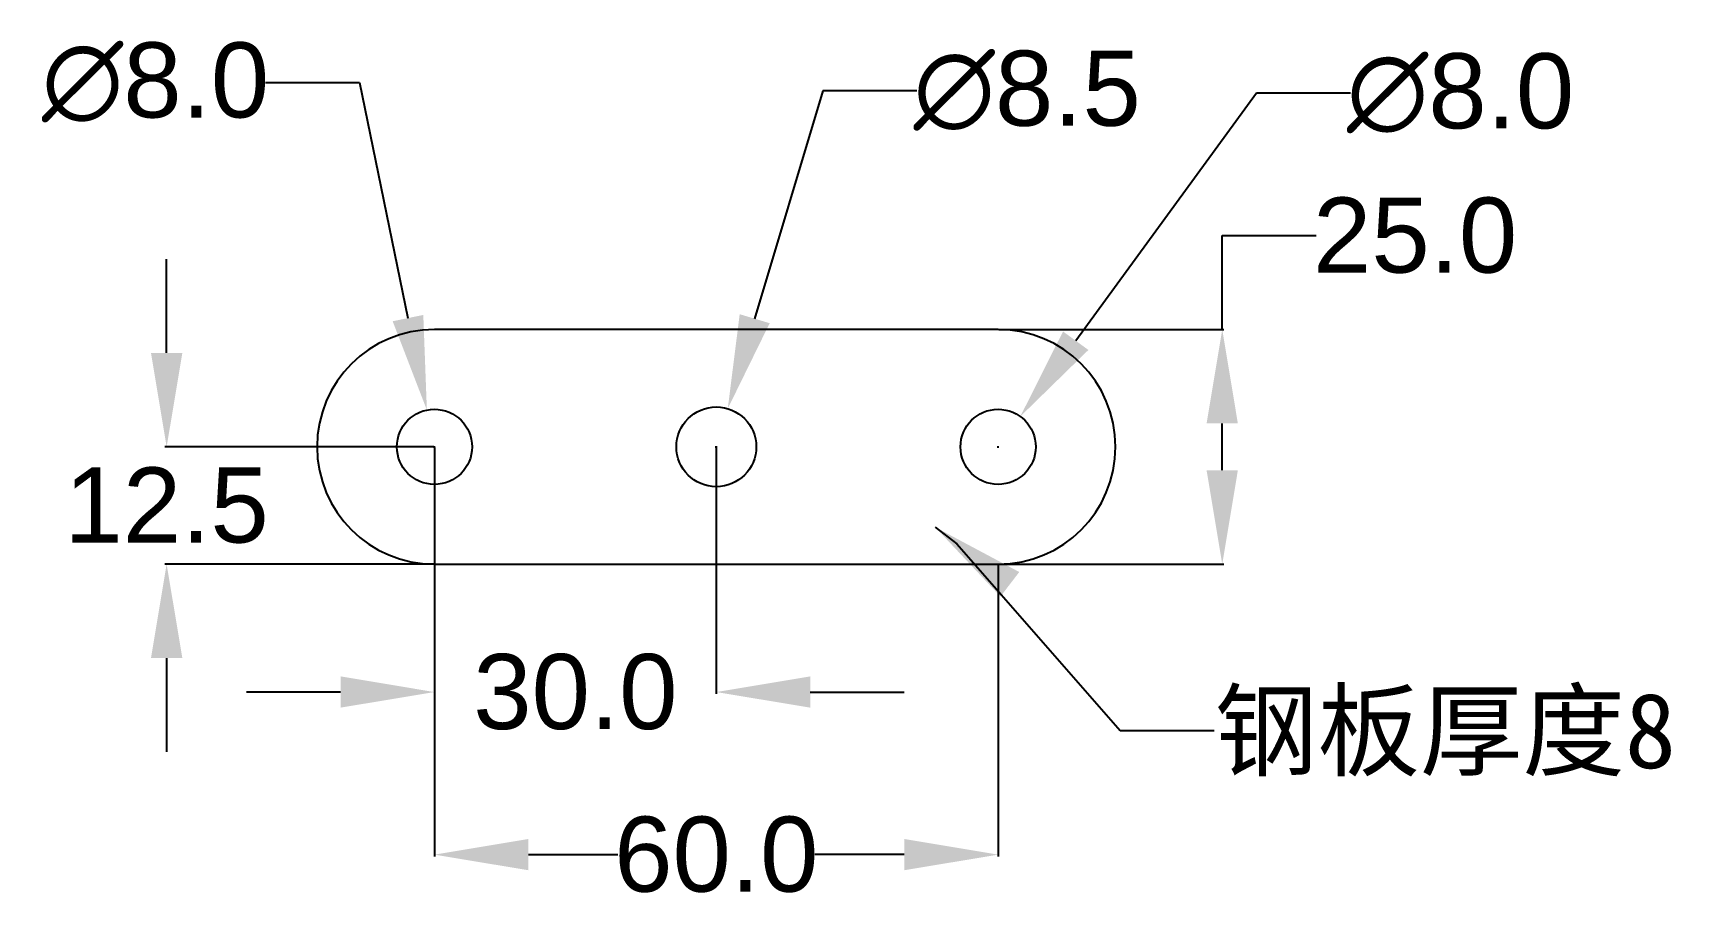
# Model space of a CAD drawing. Header units: millimetres. Extents: x -43 to 134, y -36 to 57.
import ezdxf

# ---------------------------------------------------------------- set-up
doc = ezdxf.new("R2010")
doc.units = ezdxf.units.MM
doc.styles.get("Standard").update_dxf_attribs({"font": 'arial.ttf'})
doc.dimstyles.get("Standard").update_dxf_attribs({"dimtxt": 8, "dimasz": 10, "dimexe": 0.18, "dimexo": 0.0625, "dimgap": 0.09, "dimtad": 0, "dimtih": 1, "dimtoh": 1, "dimdec": 1, "dimzin": 0, "dimdsep": 46, "dimtxsty": 'Standard', "dimcen": 0.09, "dimclrd": 3, "dimclre": 3, "dimclrt": 3, "dimadec": 0, "dimazin": 0, "dimtfac": 1, "dimtdec": 1, "dimtofl": 0, "dimtmove": 0, "dimatfit": 3, "dimfxl": 1, "dimtolj": 1, "dimtzin": 0, "dimarcsym": 0})

# ---------------------------------------------------------------- blocks, each defined once
blk = doc.blocks.new('*D2')
at = {"color": 3, "lineweight": -2, "transparency": 16777216}
for p, q in [((83.86, 25), (83.86, 35)), ((83.86, 35), (93.86, 35)), ((60.06, 25), (84.04, 25)), ((83.86, 10), (83.86, 15)), ((60.06, 0), (84.04, 0))]:
    blk.add_line(p, q, dxfattribs=at)
at = {"color": 3, "transparency": 16777216}
for points in [[(82.19, 15), (85.52, 15), (83.86, 25)], [(82.19, 10), (85.52, 10), (83.86, 0)]]:
    blk.add_solid(points, dxfattribs=at)
at = {"layer": 'Defpoints', "color": 0, "transparency": 16777216}
for p in [(60, 25), (83.86, 25), (60, 0)]:
    blk.add_point(p, dxfattribs=at)
at = {"color": 3, "transparency": 16777216, "insert": (104.39, 35), "char_height": 8, "attachment_point": 5}
blk.add_mtext('\\A1;25.0', dxfattribs=at)
blk = doc.blocks.new('*D7')
at = {"color": 3, "lineweight": -2, "transparency": 16777216}
for p, q in [((41.35, 50.44), (34.08, 26.15)), ((51.35, 50.44), (41.35, 50.44)), ((29.91, 12.5), (30.09, 12.5)), ((30, 12.41), (30, 12.59))]:
    blk.add_line(p, q, dxfattribs=at)
at = {"color": 3, "transparency": 16777216}
blk.add_solid([(32.49, 26.63), (35.68, 25.67), (31.22, 16.57)], dxfattribs=at)
at = {"layer": 'Defpoints', "color": 0, "transparency": 16777216}
for p in [(31.22, 16.57), (28.78, 8.43)]:
    blk.add_point(p, dxfattribs=at)
at = {"color": 3, "transparency": 16777216, "insert": (63.1, 50.44), "char_height": 8, "attachment_point": 5}
blk.add_mtext('\\A1;∅8.5', dxfattribs=at)
blk = doc.blocks.new('*D10')
at = {"color": 3, "lineweight": -2, "transparency": 16777216}
for p, q in [((0, -0.06), (0, -31.12)), ((60, -0.06), (60, -31.12)), ((10, -30.94), (19.51, -30.94)), ((50, -30.94), (40.49, -30.94))]:
    blk.add_line(p, q, dxfattribs=at)
at = {"color": 3, "transparency": 16777216}
for points in [[(10, -29.27), (10, -32.6), (0, -30.94)], [(50, -29.27), (50, -32.6), (60, -30.94)]]:
    blk.add_solid(points, dxfattribs=at)
at = {"layer": 'Defpoints', "color": 0, "transparency": 16777216}
for p in [(0, 0), (60, 0), (60, -30.94)]:
    blk.add_point(p, dxfattribs=at)
at = {"color": 3, "transparency": 16777216, "insert": (30, -30.94), "char_height": 8, "attachment_point": 5}
blk.add_mtext('\\A1;60.0', dxfattribs=at)
blk = doc.blocks.new('*D11')
at = {"color": 3, "lineweight": -2, "transparency": 16777216}
for p, q in [((0, 12.44), (0, -13.8)), ((30, 12.35), (30, -13.8)), ((-10, -13.62), (-20, -13.62)), ((40, -13.62), (50, -13.62))]:
    blk.add_line(p, q, dxfattribs=at)
at = {"color": 3, "transparency": 16777216}
for points in [[(-10, -11.95), (-10, -15.28), (0, -13.62)], [(40, -11.95), (40, -15.28), (30, -13.62)]]:
    blk.add_solid(points, dxfattribs=at)
at = {"layer": 'Defpoints', "color": 0, "transparency": 16777216}
for p in [(0, 12.5), (30, 12.41), (30, -13.62)]:
    blk.add_point(p, dxfattribs=at)
at = {"color": 3, "transparency": 16777216, "insert": (15, -13.62), "char_height": 8, "attachment_point": 5}
blk.add_mtext('\\A1;30.0', dxfattribs=at)
blk = doc.blocks.new('*D12')
at = {"color": 3, "lineweight": -2, "transparency": 16777216}
for p, q in [((-28.51, 22.5), (-28.51, 32.5)), ((-0.06, 12.5), (-28.69, 12.5)), ((-0.06, 0), (-28.69, 0)), ((-28.51, -10), (-28.51, -20))]:
    blk.add_line(p, q, dxfattribs=at)
at = {"color": 3, "transparency": 16777216}
for points in [[(-30.18, 22.5), (-26.84, 22.5), (-28.51, 12.5)], [(-30.18, -10), (-26.84, -10), (-28.51, 0)]]:
    blk.add_solid(points, dxfattribs=at)
at = {"layer": 'Defpoints', "color": 0, "transparency": 16777216}
for p in [(-28.51, 12.5), (0, 12.5), (0, 0)]:
    blk.add_point(p, dxfattribs=at)
at = {"color": 3, "transparency": 16777216, "insert": (-28.51, 6.25), "char_height": 8, "attachment_point": 5}
blk.add_mtext('\\A1;12.5', dxfattribs=at)
blk = doc.blocks.new('*D13')
at = {"color": 3, "lineweight": -2, "transparency": 16777216}
for p, q in [((-17.98, 51.32), (-7.98, 51.32)), ((-7.98, 51.32), (-2.82, 26.21)), ((-0.09, 12.5), (0.09, 12.5)), ((0, 12.41), (0, 12.59))]:
    blk.add_line(p, q, dxfattribs=at)
at = {"color": 3, "transparency": 16777216}
blk.add_solid([(-1.19, 26.55), (-4.45, 25.88), (-0.81, 16.42)], dxfattribs=at)
at = {"layer": 'Defpoints', "color": 0, "transparency": 16777216}
for p in [(-0.81, 16.42), (0.81, 8.58)]:
    blk.add_point(p, dxfattribs=at)
at = {"color": 3, "transparency": 16777216, "insert": (-29.69, 51.32), "char_height": 8, "attachment_point": 5}
blk.add_mtext('\\A1;∅8.0', dxfattribs=at)
blk = doc.blocks.new('*D14')
at = {"color": 3, "lineweight": -2, "transparency": 16777216}
for p, q in [((87.52, 50.16), (68.26, 23.8)), ((97.52, 50.16), (87.52, 50.16)), ((59.91, 12.5), (60.09, 12.5)), ((60, 12.41), (60, 12.59))]:
    blk.add_line(p, q, dxfattribs=at)
at = {"color": 3, "transparency": 16777216}
blk.add_solid([(66.91, 24.79), (69.61, 22.82), (62.36, 15.73)], dxfattribs=at)
at = {"layer": 'Defpoints', "color": 0, "transparency": 16777216}
for p in [(62.36, 15.73), (57.64, 9.27)]:
    blk.add_point(p, dxfattribs=at)
at = {"color": 3, "transparency": 16777216, "insert": (109.23, 50.16), "char_height": 8, "attachment_point": 5}
blk.add_mtext('\\A1;∅8.0', dxfattribs=at)

msp = doc.modelspace()

# ---------------------------------------------------------------- linework, layer by layer
for points in [[(60, 25), (0, 25)], [(0, 0), (60, 0)]]:
    msp.add_lwpolyline(points)
for centre, radius in [((0, 12.5), 4), ((30, 12.5), 4.25), ((60, 12.5), 4)]:
    msp.add_circle(centre, radius)
for centre, start, end in [((0, 12.5), 90, 270), ((60, 12.5), 270, 90)]:
    msp.add_arc(centre, 12.5, start, end)

# ---------------------------------------------------------------- texts
at = {"color": 3, "insert": (83.07, -13.72), "char_height": 8, "width": 51.2488, "attachment_point": 1}
msp.add_mtext('{\\fSimSun|b0|i0|c134|p2;钢板厚度8}', dxfattribs=at)

# ---------------------------------------------------------------- dimensions: what is measured, and where the dimension line sits
for p1, p2, picture, middle in [((0.81, 8.58), (-0.81, 16.42), '*D13', (-29.69, 51.32)), ((28.78, 8.43), (31.22, 16.57), '*D7', (63.1, 50.44)), ((57.64, 9.27), (62.36, 15.73), '*D14', (109.23, 50.16))]:
    dim = msp.add_diameter_dim_2p(p1=p1, p2=p2, dimstyle='Standard')
    dim.commit()
    dim.dimension.update_dxf_attribs({"geometry": picture, "text_midpoint": middle, "dimtype": 163})
for base, p1, p2, picture, middle in [((83.86, 25), (60, 0), (60, 25), '*D2', (104.39, 35)), ((-28.51, 12.5), (0, 0), (0, 12.5), '*D12', (-28.51, 6.25))]:
    dim = msp.add_linear_dim(base=base, p1=p1, p2=p2, angle=90, dimstyle='Standard')
    dim.commit()
    dim.dimension.update_dxf_attribs({"geometry": picture, "text_midpoint": middle})
for base, p1, p2, picture, middle in [((30, -13.62), (0, 12.5), (30, 12.41), '*D11', (15, -13.62)), ((60, -30.94), (0, 0), (60, 0), '*D10', (30, -30.94))]:
    dim = msp.add_linear_dim(base=base, p1=p1, p2=p2, dimstyle='Standard')
    dim.commit()
    dim.dimension.update_dxf_attribs({"geometry": picture, "text_midpoint": middle})

# ---------------------------------------------------------------- leaders
at = {"annotation_type": 0, "has_hookline": 1, "hookline_direction": 0, "text_width": 50.46}
msp.add_leader([(53.31, 3.94), (55.61, 2.18), (72.98, -17.72), (82.98, -17.72)], dimstyle='Standard', override={"dimgap": 0.09, "dimtad": 0}, dxfattribs=at)

doc.saveas('drawing.dxf')
